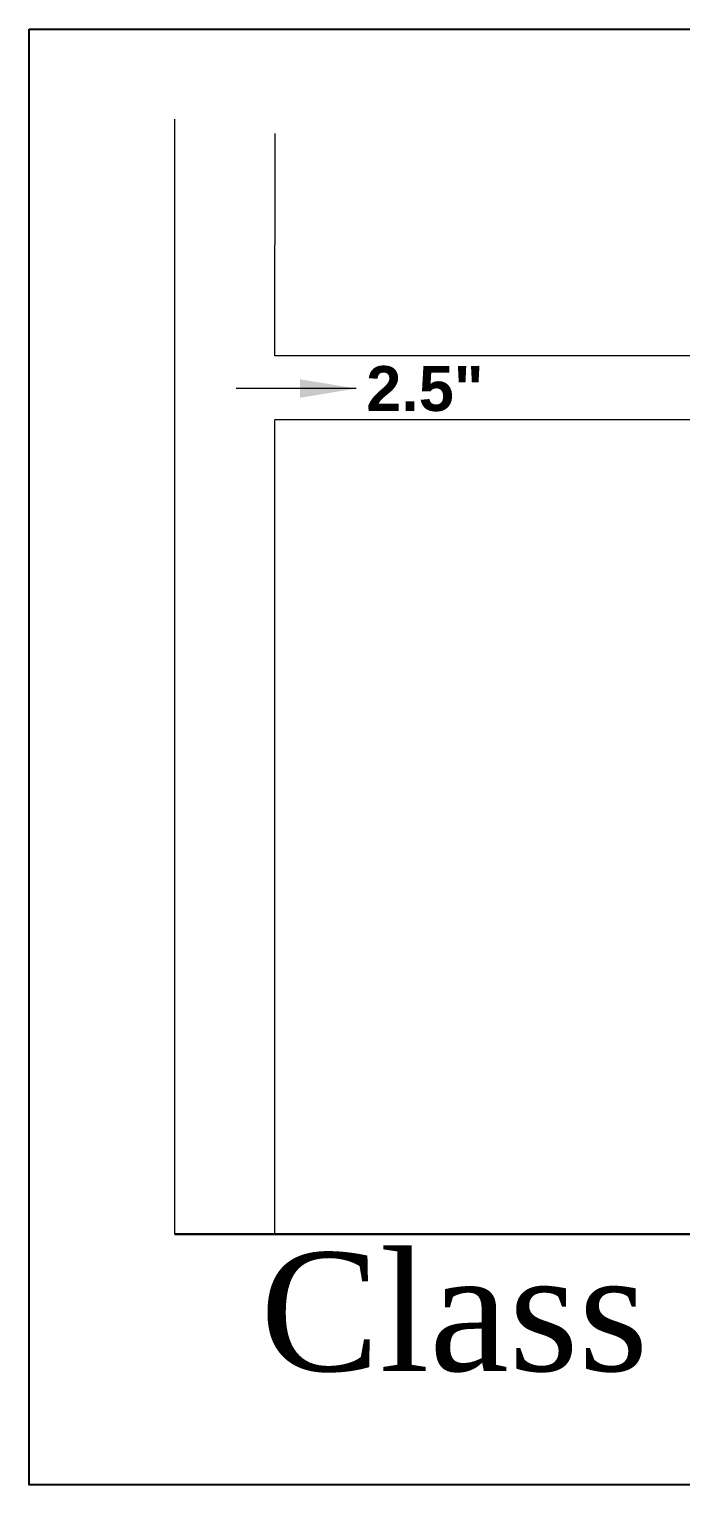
# Model space of a CAD drawing. Header units: inches. Extents: x -98933 to 1585249, y -3352739 to 192771.
# Drawn here: x 51339 to 51479.8, y 49991.4 to 50305.9 of the extents above; entities that cross this region are included whole.
import ezdxf

# ---------------------------------------------------------------- set-up
doc = ezdxf.new("R2010")
doc.units = ezdxf.units.IN
doc.header["$MEASUREMENT"] = 0
doc.linetypes.add('DASH', pattern=[0.35, 0.25, -0.1])
doc.layers.get('0').update_dxf_attribs({"lineweight": 0})
for name, color, linetype, lineweight in [('DIM', 7, 'Continuous', 0), ('DIM 01', 250, 'Continuous', 9), ('Smoke Detector', 3, 'Continuous', 25), ('Text 2', 7, 'Continuous', 25)]:
    doc.layers.add(name, color=color, linetype=linetype, lineweight=lineweight)
doc.styles.add('ARIAL', font='times.ttf')
doc.styles.add('arial narrow', font='tahoma.ttf')
doc.styles.get("Standard").update_dxf_attribs({"font": 'arialbd.ttf', "height": 24})
doc.dimstyles.new('Small', dxfattribs={"dimscale": 0, "dimtxt": 6, "dimasz": 6, "dimexe": 1, "dimexo": 1, "dimgap": 1.5, "dimtad": 0, "dimdec": 0, "dimzin": 3, "dimdsep": 46, "dimlunit": 4, "dimtxsty": 'arial narrow', "dimcen": 1, "dimdle": 1, "dimclrd": 256, "dimclre": 256, "dimclrt": 7, "dimadec": 0, "dimazin": 0, "dimtfac": 1, "dimtdec": 0, "dimtmove": 0, "dimatfit": 3, "dimfxl": 1, "dimtolj": 1, "dimtzin": 0, "dimlwd": 0, "dimlwe": -1, "dimarcsym": 0})

# ---------------------------------------------------------------- blocks, each defined once
blk = doc.blocks.new('fg')
at = {"color": 1, "lineweight": 13}
for p, q in [((1124.85, 10626.25, 4.35), (1124.85, 10745.1, 4.35)), ((1135.5, 10719.87, 3.94), (1135.52, 10743.57, 3.68)), ((1196.86, 10719.87, 7.82), (1135.5, 10719.87, 7.82)), ((1135.48, 10626.25, 4.35), (1135.5, 10713.04, 4.02)), ((1196.86, 10713.04, -3.06), (1135.5, 10713.04, 7.82))]:
    blk.add_line(p, q, dxfattribs=at)
at = {"color": 201, "linetype": 'DASH', "lineweight": 30, "ltscale": 100000}
blk.add_line((1124.85, 10626.25, 4.35), (1280.19, 10626.25, 4.35), dxfattribs=at)
at = {"layer": 'DIM', "color": 6, "lineweight": 0, "insert": (1157.74, 10718.81, 7.69), "char_height": 4.8031, "width": 2.2444, "attachment_point": 3, "rotation": 0.1392}
blk.add_mtext('\\pt4.803;2.5"', dxfattribs=at)
at = {"layer": 'Text 2', "color": 7, "lineweight": 0, "style": 'ARIAL'}
blk.add_text('Class - 03 System', height=12.6346, dxfattribs=at).set_placement((1133.93, 10611.68, 1.33))
at = {"color": 1, "lineweight": 0}
blk.add_leader([(1144.16, 10716.39, 2.88), (1131.38, 10716.39, 2.88)], dimstyle='Small', override={"dimscale": 1, "dimtad": 0, "dimclrd": 6, "dimfxl": 0.18}, dxfattribs=at)

msp = doc.modelspace()

# ---------------------------------------------------------------- linework, layer by layer
at = {"layer": 'DIM 01', "lineweight": -2}
msp.add_lwpolyline([(51339.02, 50305.94), (51713.61, 50305.94), (51713.61, 49991.4), (51339.02, 49991.4)], close=True, dxfattribs=at)

# ---------------------------------------------------------------- block references
at = {"layer": 'Smoke Detector', "color": 10, "linetype": 'ByBlock', "lineweight": -2, "xscale": 2.027240146067925, "yscale": 2.027240146591794, "zscale": 2.027240146339881}
msp.add_blockref('fg', (49090.18, 28503.59, -4.83), dxfattribs=at)

doc.saveas('drawing.dxf')
